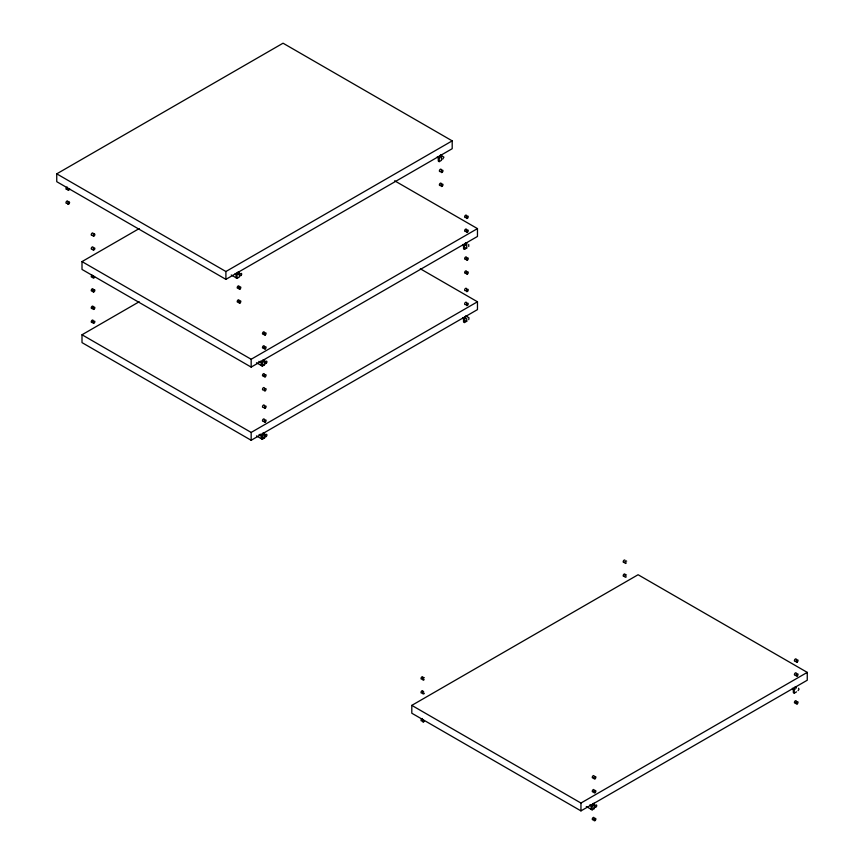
<?xml version="1.0" encoding="UTF-8"?>
<svg xmlns="http://www.w3.org/2000/svg" width="864" height="864" viewBox="0 0 864 864"><rect width="100%" height="100%" fill="white"/><g stroke="black" fill="none" stroke-linecap="round" stroke-linejoin="round"><path stroke-width="1.3" d="M468.752 246.488L468.731 244.469M468.752 319.658L468.99 317.801L466.171 316.148A1.328 0.767 -60 0 0 464.843 317.099L464.497 322.553L466.754 321.224L466.733 318.622M466.711 316.03L464.724 317.412A1.328 0.767 -60 0 0 465.696 318.362M796.5 686.632L794.243 687.971L794.286 693.166L796.543 691.837M237.071 278.359L239.339 277.02L239.296 271.825L237.028 273.154L237.071 278.359L231.239 274.99M439.236 161.644L441.493 160.304L441.45 155.11L439.193 156.438L439.236 161.644L438.286 161.093L438.275 159.149A2.668 1.523 59.5 0 0 437.314 156.73M262.332 366.109L264.6 364.77L264.557 359.575L262.289 360.904L262.332 366.109L256.5 362.74M464.497 249.394L466.754 248.054L466.711 242.86L464.454 244.188L464.497 249.394L463.547 248.843L463.536 246.899A2.668 1.523 59.5 0 0 462.575 244.48M263.66 437.4L261.392 438.728L261.371 436.774A2.668 1.523 59.5 0 0 260.194 434.106M262.332 439.268L264.6 437.94L264.557 432.745L262.289 434.074L262.332 439.268L256.5 435.91M592.121 809.881L594.389 808.553L594.346 803.347L592.078 804.686L592.121 809.881L586.289 806.512M56.743 173.848L283.046 43.2L452.196 140.864L452.196 148.705L225.904 279.353L56.743 181.688L56.743 173.848L225.904 271.512L452.196 140.864M394.632 180.792L477.468 228.614L477.468 236.455L251.165 367.103L82.004 269.438L82.004 261.598L139.169 228.604M420.304 268.78L477.468 301.784L477.468 309.614L251.165 440.273L82.004 342.608L82.004 334.768L139.169 301.774M82.004 261.598L251.165 359.262L477.468 228.614M82.004 334.768L251.165 432.432L477.468 301.784M411.804 705.38L638.096 574.733L807.257 672.386L807.257 680.227L580.954 810.886L411.804 713.221L411.804 705.38L580.954 803.045L807.257 672.386M798.088 690.606L799.027 689.245L798.53 688.241M442.724 159.16L443.902 157.151L440.91 155.228A1.328 0.767 -60 0 0 439.582 156.179L439.463 156.492A1.328 0.767 -60 0 0 440.186 157.583M465.815 247.514L466.754 248.054M465.815 320.684L466.754 321.224M464.497 322.553L463.547 322.013L463.536 320.058A2.668 1.523 59.5 0 0 462.575 317.639M258.768 361.411L261.317 362.88M263.66 364.23L264.6 364.77M794.286 693.166L793.346 692.626L793.325 690.671A2.668 1.523 59.5 0 0 792.364 688.252M258.984 434.7L264.6 437.94M593.449 808.013L594.389 808.553M440.91 155.228L441.072 155.326A1.328 0.767 -60 0 1 441.256 156.038M466.171 316.148L466.333 316.246A1.328 0.767 -60 0 1 466.528 316.678M591.181 809.341L591.17 807.386A2.668 1.523 59.5 0 0 589.982 804.719M261.392 365.558L261.371 363.614A2.668 1.523 59.5 0 0 260.42 361.195M236.131 277.808L236.11 275.864A2.668 1.523 59.5 0 0 235.159 273.445M580.954 803.045L580.954 810.886M251.165 359.262L251.165 367.103M251.165 432.432L251.165 440.273M225.904 271.512L225.904 279.353M263.434 421.211A1.328 0.767 -60 0 1 262.483 420.66A1.328 0.767 -60 0 1 263.434 419.029A1.328 0.767 -60 0 1 264.373 419.58M94.133 307.109A1.328 0.767 -60 0 1 94.554 308.696M94.36 308.977A1.328 0.767 -60 0 1 93.647 309.496M93.074 309.323A1.328 0.767 -60 0 1 92.945 308.848M92.977 308.545A1.328 0.767 -60 0 1 93.647 307.4M92.664 307.994A1.328 0.767 -60 0 1 91.282 308.135A1.328 0.767 -60 0 1 92.189 306.234A1.328 0.767 -60 0 1 93.107 307.087M94.554 321.084A1.328 0.767 -60 0 1 94.705 322.315A1.328 0.767 -60 0 1 93.647 323.438M93.074 323.255A1.328 0.767 -60 0 1 92.945 322.79M93.074 322.175A1.328 0.767 -60 0 1 93.647 321.332M92.664 321.937A1.328 0.767 -60 0 1 91.282 322.067A1.328 0.767 -60 0 1 92.189 320.177A1.328 0.767 -60 0 1 93.107 321.019M465.34 290.66A1.328 0.767 -60 0 1 464.659 289.818A1.328 0.767 -60 0 1 465.664 288.338A1.328 0.767 -60 0 1 466.528 288.922M263.185 407.376A1.328 0.767 -60 0 1 262.505 406.534A1.328 0.767 -60 0 1 263.509 405.054A1.328 0.767 -60 0 1 264.373 405.637M465.34 304.592A1.328 0.767 -60 0 1 464.659 303.75A1.328 0.767 -60 0 1 465.674 302.27A1.328 0.767 -60 0 1 466.528 302.864M262.883 433.296A2.668 1.523 59.5 0 1 263.077 433.598M466.452 244.102A1.328 0.767 -60 0 0 466.344 243.086L466.171 242.978A1.328 0.767 -60 0 0 464.843 243.929L464.724 244.242A1.328 0.767 -60 0 0 464.908 245.322A1.328 0.767 -60 0 0 465.934 244.987M263.898 375.494A1.328 0.767 -60 0 1 262.516 375.635A1.328 0.767 -60 0 1 263.434 373.734A1.328 0.767 -60 0 1 264.341 374.587M466.063 272.722A1.328 0.767 -60 0 1 464.681 272.851A1.328 0.767 -60 0 1 465.588 270.961A1.328 0.767 -60 0 1 466.495 271.804M263.671 347.868A1.328 0.767 -60 0 1 262.483 347.501A1.328 0.767 -60 0 1 263.671 345.762A1.328 0.767 -60 0 1 264.244 347.026M93.884 289.796A1.328 0.767 -60 0 1 94.759 289.969A1.328 0.767 -60 0 1 94.554 291.276M94.36 291.557A1.328 0.767 -60 0 1 93.647 292.075M93.226 292.043A1.328 0.767 -60 0 1 92.977 291.697M92.977 291.125A1.328 0.767 -60 0 1 93.647 289.98M92.437 290.812A1.328 0.767 -60 0 1 91.249 290.455A1.328 0.767 -60 0 1 92.437 288.716A1.328 0.767 -60 0 1 93.01 289.98M94.554 233.982A1.328 0.767 -60 0 1 94.554 235.526A1.328 0.767 -60 0 1 93.226 236.293M92.945 235.688A1.328 0.767 -60 0 1 94.36 233.928M91.951 235.354A1.328 0.767 -60 0 1 91.26 234.511A1.328 0.767 -60 0 1 92.275 233.032A1.328 0.767 -60 0 1 93.139 233.615M92.945 249.62A1.328 0.767 -60 0 1 94.252 247.86A1.328 0.767 -60 0 1 94.554 249.458M93.884 250.16A1.328 0.767 -60 0 1 93.074 250.096M91.951 249.286A1.328 0.767 -60 0 1 91.26 248.443A1.328 0.767 -60 0 1 92.275 246.964A1.328 0.767 -60 0 1 93.139 247.558M94.705 277.02A1.328 0.767 -60 0 1 94.554 277.333M94.133 277.862A1.328 0.767 -60 0 1 92.977 277.754M92.977 277.193A1.328 0.767 -60 0 1 93.647 276.037M92.437 276.88A1.328 0.767 -60 0 1 91.282 276.782A1.328 0.767 -60 0 1 91.951 275.054M465.826 217.22A1.328 0.767 -60 0 1 464.638 216.853A1.328 0.767 -60 0 1 465.826 215.114A1.328 0.767 -60 0 1 466.398 216.378M263.671 333.925A1.328 0.767 -60 0 1 262.483 333.558A1.328 0.767 -60 0 1 263.671 331.83A1.328 0.767 -60 0 1 264.244 333.094M465.836 231.152A1.328 0.767 -60 0 1 464.648 230.785A1.328 0.767 -60 0 1 465.836 229.046A1.328 0.767 -60 0 1 466.409 230.31M466.063 258.779A1.328 0.767 -60 0 1 464.681 258.919A1.328 0.767 -60 0 1 465.588 257.018A1.328 0.767 -60 0 1 466.495 257.872M263.185 389.956A1.328 0.767 -60 0 1 262.505 389.113A1.328 0.767 -60 0 1 263.509 387.634A1.328 0.767 -60 0 1 264.373 388.217M238.162 288.166A1.328 0.767 -60 0 1 237.233 287.42A1.328 0.767 -60 0 1 238.486 285.865A1.328 0.767 -60 0 1 238.982 287.15M440.327 185.382A1.328 0.767 -60 0 1 439.398 184.648A1.328 0.767 -60 0 1 440.651 183.092A1.328 0.767 -60 0 1 441.137 184.367M69.541 202.327A1.328 0.767 -60 0 1 69.541 202.889M69.293 203.515A1.328 0.767 -60 0 1 68.623 204.228M68.386 204.325A1.328 0.767 -60 0 1 68.159 204.347M67.813 204.152A1.328 0.767 -60 0 1 68.051 202.597A1.328 0.767 -60 0 1 69.293 201.982M66.928 203.245A1.328 0.767 -60 0 1 65.988 202.694A1.328 0.767 -60 0 1 66.928 201.064A1.328 0.767 -60 0 1 67.867 201.614M69.574 188.654A1.328 0.767 -60 0 1 69.541 188.957M69.293 189.583A1.328 0.767 -60 0 1 68.623 190.285M67.813 190.21A1.328 0.767 -60 0 1 68.159 188.525M66.928 189.302A1.328 0.767 -60 0 1 65.999 188.611A1.328 0.767 -60 0 1 67.176 187.024M440.327 171.45A1.328 0.767 -60 0 1 439.387 170.91A1.328 0.767 -60 0 1 440.327 169.268A1.328 0.767 -60 0 1 441.266 169.819M238.41 301.925A1.328 0.767 -60 0 1 237.222 301.558A1.328 0.767 -60 0 1 238.41 299.819A1.328 0.767 -60 0 1 238.982 301.082M241.294 275.162A1.328 0.767 -60 0 1 239.803 275.378A1.328 0.767 -60 0 1 240.948 273.434A1.328 0.767 -60 0 1 241.466 274.871M593.46 819.515A1.328 0.767 -60 0 1 592.272 819.148A1.328 0.767 -60 0 1 593.46 817.409A1.328 0.767 -60 0 1 594.032 818.683M626.314 576.806A1.328 0.767 -60 0 1 626.087 577.055M625.169 577.292A1.328 0.767 -60 0 1 625.169 575.759A1.328 0.767 -60 0 1 626.508 574.981M624.143 576.245A1.328 0.767 -60 0 1 623.203 575.608A1.328 0.767 -60 0 1 624.305 573.988A1.328 0.767 -60 0 1 625.05 574.916M593.222 791.824A1.328 0.767 -60 0 1 592.294 791.078A1.328 0.767 -60 0 1 593.536 789.523A1.328 0.767 -60 0 1 594.032 790.808M424.148 679.59A1.328 0.767 -60 0 1 423.684 680.011M423.014 680.076A1.328 0.767 -60 0 1 423.014 678.532A1.328 0.767 -60 0 1 424.343 677.765M422.453 678.607A1.328 0.767 -60 0 1 421.07 678.748A1.328 0.767 -60 0 1 421.978 676.847A1.328 0.767 -60 0 1 422.896 677.689M424.343 693.241A1.328 0.767 -60 0 1 423.684 693.943M422.863 693.868A1.328 0.767 -60 0 1 423.684 691.762M421.978 692.96A1.328 0.767 -60 0 1 421.038 692.323A1.328 0.767 -60 0 1 422.15 690.703A1.328 0.767 -60 0 1 422.896 691.632M626.314 562.874A1.328 0.767 -60 0 1 625.018 563.22A1.328 0.767 -60 0 1 625.363 561.535A1.328 0.767 -60 0 1 626.659 561.19M624.38 562.129A1.328 0.767 -60 0 1 623.257 562.108A1.328 0.767 -60 0 1 623.743 560.466A1.328 0.767 -60 0 1 624.953 560.207M424.343 721.116A1.328 0.767 -60 0 1 423.684 721.818M423.436 721.915A1.328 0.767 -60 0 1 423.014 721.883M422.863 721.742A1.328 0.767 -60 0 1 423.209 720.058M421.978 720.835A1.328 0.767 -60 0 1 421.07 719.993A1.328 0.767 -60 0 1 422.453 718.535M795.377 661.176A1.328 0.767 -60 0 1 794.426 660.625A1.328 0.767 -60 0 1 795.377 658.994A1.328 0.767 -60 0 1 796.316 659.534M593.222 777.881A1.328 0.767 -60 0 1 592.272 777.341A1.328 0.767 -60 0 1 593.222 775.71A1.328 0.767 -60 0 1 594.162 776.25M795.377 675.108A1.328 0.767 -60 0 1 794.437 674.557A1.328 0.767 -60 0 1 795.377 672.926A1.328 0.767 -60 0 1 796.316 673.477M795.625 702.799A1.328 0.767 -60 0 1 794.437 702.432A1.328 0.767 -60 0 1 795.625 700.693A1.328 0.767 -60 0 1 796.198 701.968M596.527 806.393A1.328 0.767 -60 0 1 594.94 807.127A1.328 0.767 -60 0 1 595.75 805.075A1.328 0.767 -60 0 1 596.646 806.08M796.122 688.198A1.328 0.767 -60 0 0 796.133 686.869L795.96 686.761A1.328 0.767 -60 0 0 794.642 687.712L794.513 688.025A1.328 0.767 -60 0 0 795.247 689.105M237.427 272.894L237.298 273.208A1.328 0.767 -60 0 0 238.28 274.158A1.328 0.767 -60 0 0 238.918 272.052L238.745 271.944A1.328 0.767 -60 0 0 237.427 272.894M262.688 360.644L262.559 360.958A1.328 0.767 -60 0 0 263.542 361.908A1.328 0.767 -60 0 0 264.179 359.802L264.017 359.694A1.328 0.767 -60 0 0 262.688 360.644M262.688 433.814L262.559 434.128A1.328 0.767 -60 0 0 263.542 435.078A1.328 0.767 -60 0 0 264.179 432.972L264.017 432.864A1.328 0.767 -60 0 0 262.688 433.814M592.477 804.427L592.348 804.74A1.328 0.767 -60 0 0 593.33 805.691A1.328 0.767 -60 0 0 593.978 803.585L593.806 803.477A1.328 0.767 -60 0 0 592.477 804.427M265.367 422.01A1.328 0.767 -60 0 0 265.788 419.947A1.328 0.767 -60 0 0 264.211 421.34A1.328 0.767 -60 0 0 265.367 422.01M467.521 291.362A1.328 0.767 -60 0 0 467.942 289.3A1.328 0.767 -60 0 0 466.366 290.693A1.328 0.767 -60 0 0 467.521 291.362M265.367 408.078A1.328 0.767 -60 0 0 265.788 406.004A1.328 0.767 -60 0 0 264.211 407.408A1.328 0.767 -60 0 0 265.367 408.078M467.532 305.294A1.328 0.767 -60 0 0 467.953 303.232A1.328 0.767 -60 0 0 466.376 304.625A1.328 0.767 -60 0 0 467.532 305.294M266.101 436.558A1.328 0.767 -60 0 0 266.749 434.452A1.328 0.767 -60 0 0 265.129 435.607A1.328 0.767 -60 0 0 266.101 436.558M266.101 363.388A1.328 0.767 -60 0 0 266.749 361.282A1.328 0.767 -60 0 0 265.129 362.437A1.328 0.767 -60 0 0 266.101 363.388M265.367 376.715A1.328 0.767 -60 0 0 265.788 374.652A1.328 0.767 -60 0 0 264.211 376.056A1.328 0.767 -60 0 0 265.367 376.715M467.532 273.942A1.328 0.767 -60 0 0 467.953 271.868A1.328 0.767 -60 0 0 466.376 273.272A1.328 0.767 -60 0 0 467.532 273.942M265.367 348.84A1.328 0.767 -60 0 0 265.788 346.777A1.328 0.767 -60 0 0 264.211 348.181A1.328 0.767 -60 0 0 265.367 348.84M467.521 218.192A1.328 0.767 -60 0 0 467.942 216.13A1.328 0.767 -60 0 0 466.366 217.534A1.328 0.767 -60 0 0 467.521 218.192M265.367 334.908A1.328 0.767 -60 0 0 265.788 332.845A1.328 0.767 -60 0 0 264.211 334.238A1.328 0.767 -60 0 0 265.367 334.908M467.532 232.124A1.328 0.767 -60 0 0 467.953 230.062A1.328 0.767 -60 0 0 466.376 231.466A1.328 0.767 -60 0 0 467.532 232.124M467.532 259.999A1.328 0.767 -60 0 0 467.953 257.936A1.328 0.767 -60 0 0 466.376 259.34A1.328 0.767 -60 0 0 467.532 259.999M265.367 390.658A1.328 0.767 -60 0 0 265.788 388.584A1.328 0.767 -60 0 0 264.211 389.988A1.328 0.767 -60 0 0 265.367 390.658M240.106 288.965A1.328 0.767 -60 0 0 240.527 286.902A1.328 0.767 -60 0 0 238.95 288.295A1.328 0.767 -60 0 0 240.106 288.965M442.271 186.192A1.328 0.767 -60 0 0 442.692 184.118A1.328 0.767 -60 0 0 441.115 185.522A1.328 0.767 -60 0 0 442.271 186.192M442.271 172.249A1.328 0.767 -60 0 0 442.692 170.186A1.328 0.767 -60 0 0 441.115 171.58A1.328 0.767 -60 0 0 442.271 172.249M240.106 302.908A1.328 0.767 -60 0 0 240.527 300.834A1.328 0.767 -60 0 0 238.95 302.238A1.328 0.767 -60 0 0 240.106 302.908M595.156 820.498A1.328 0.767 -60 0 0 595.588 818.435A1.328 0.767 -60 0 0 594 819.828A1.328 0.767 -60 0 0 595.156 820.498M595.156 792.623A1.328 0.767 -60 0 0 595.588 790.56A1.328 0.767 -60 0 0 594 791.953A1.328 0.767 -60 0 0 595.156 792.623M797.31 661.975A1.328 0.767 -60 0 0 797.742 659.912A1.328 0.767 -60 0 0 796.154 661.306A1.328 0.767 -60 0 0 797.31 661.975M595.156 778.691A1.328 0.767 -60 0 0 595.588 776.617A1.328 0.767 -60 0 0 594 778.021A1.328 0.767 -60 0 0 595.156 778.691M797.321 675.907A1.328 0.767 -60 0 0 797.742 673.844A1.328 0.767 -60 0 0 796.165 675.238A1.328 0.767 -60 0 0 797.321 675.907M797.321 703.782A1.328 0.767 -60 0 0 797.742 701.719A1.328 0.767 -60 0 0 796.165 703.112A1.328 0.767 -60 0 0 797.321 703.782"/></g></svg>
